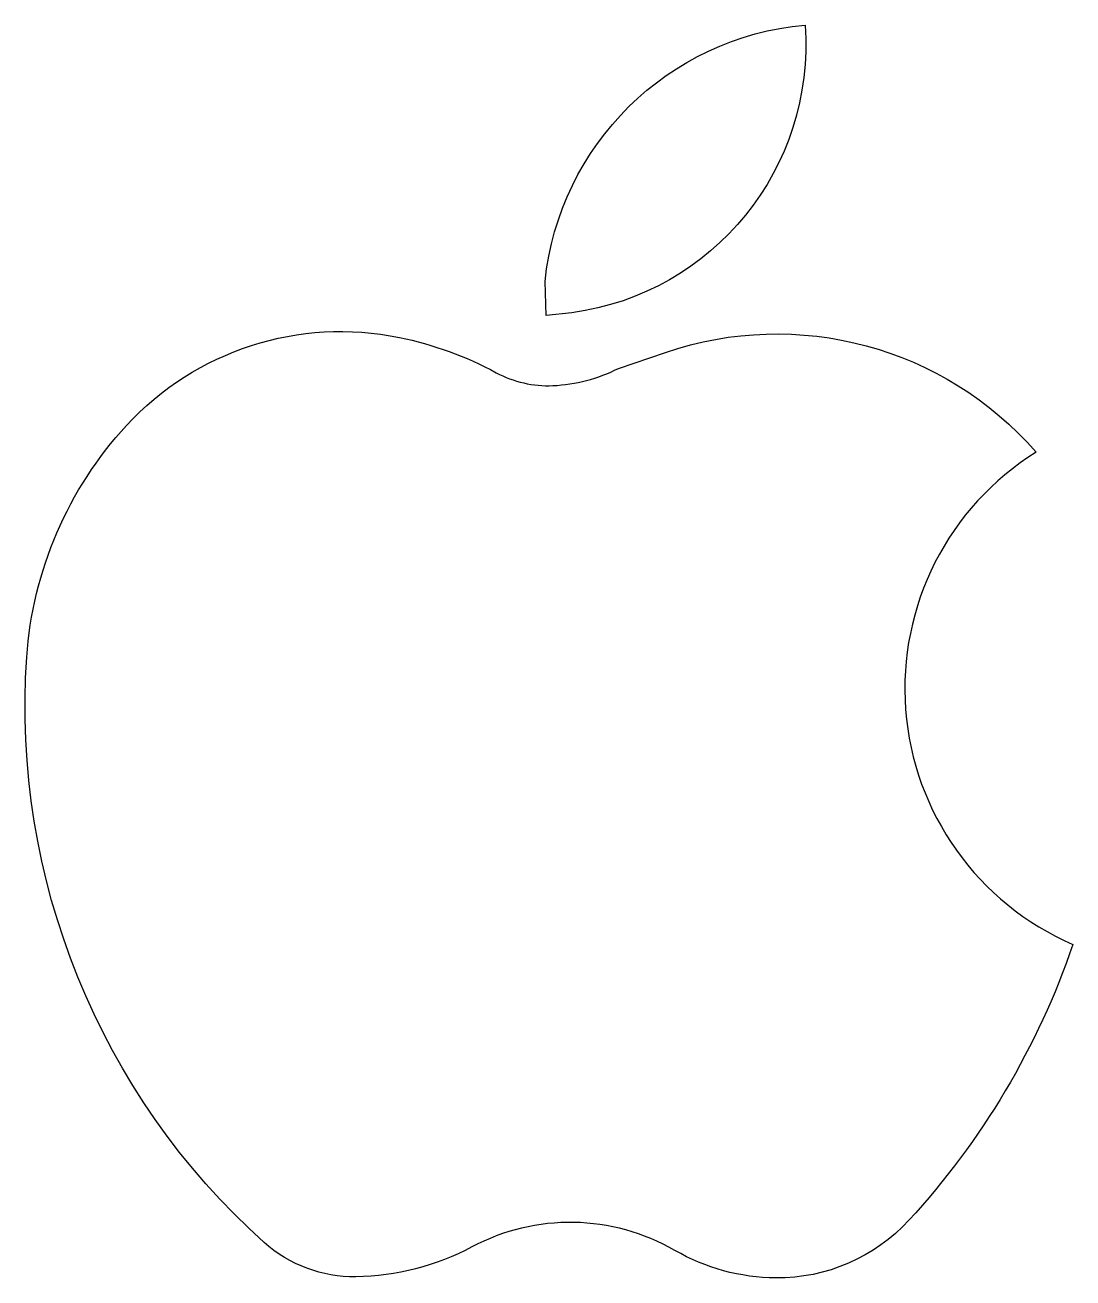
# Model space of a CAD drawing. Header units: metres. Extents: x -2.1 to 1.91, y -2.45 to 2.34.
import ezdxf

# ---------------------------------------------------------------- set-up
doc = ezdxf.new("R2010")
doc.units = ezdxf.units.M

msp = doc.modelspace()

# ---------------------------------------------------------------- linework, layer by layer
for points in [[(-0.1017, 1.2325), (-0.1061, 1.3617, -0.359075), (0.8889, 2.3431, -0.396571), (-0.0031, 1.2425)], [(0.1749, 1.0295), (0.355, 1.091, -0.304725), (1.7733, 0.7093, 0.60522), (1.9144, -1.1739, -0.103775), (1.2868, -2.2287, -0.212134), (0.7774, -2.4497, -0.129273), (0.3909, -2.3444, 0.258634), (-0.3863, -2.3312, -0.119334), (-0.8298, -2.4453, -0.188477), (-1.1811, -2.3137, -0.231114), (-2.0897, -0.0749, -0.17067), (-1.7078, 0.8114, -0.262908), (-0.6634, 1.148, -0.073125), (-0.2928, 1.0133, 0.135821), (-0.0762, 0.9639, 0.105446)]]:
    msp.add_lwpolyline(points, format="xyb", close=True)

doc.saveas('drawing.dxf')
